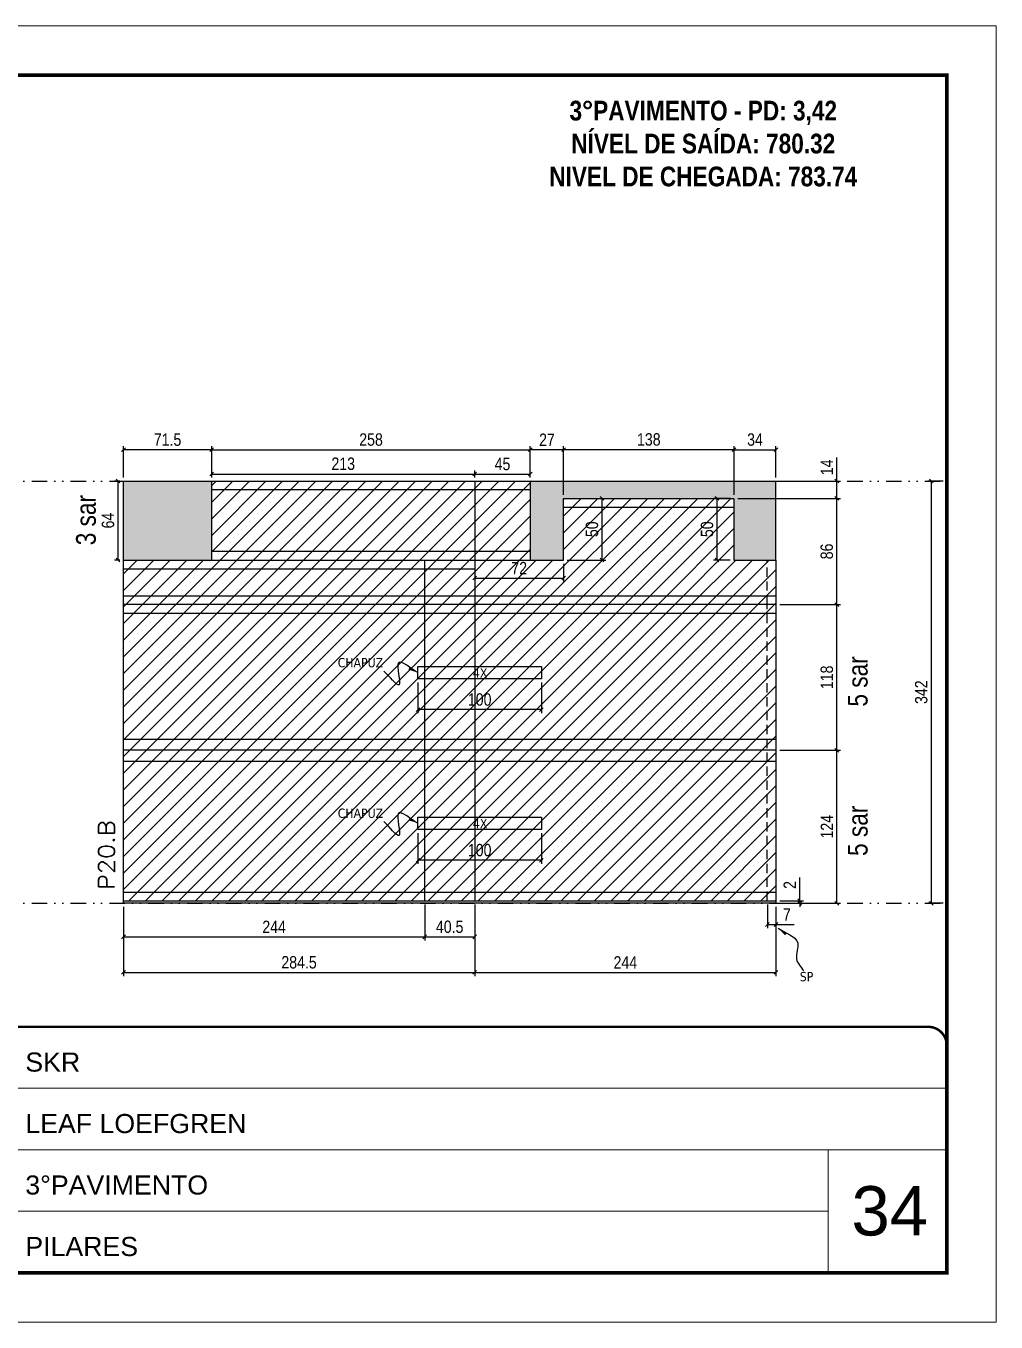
# Model space of a CAD drawing. Extents: x 14400 to 27878, y -21631 to 6985.
# Drawn here: x 16698 to 17483, y -3254 to -2204 of the extents above; entities that cross this region are included whole.
import ezdxf

# ---------------------------------------------------------------- set-up
doc = ezdxf.new("R2010")
doc.units = 0
for name, pattern in [('CONTINUO', [0]), ('DASHED', [0.75, 0.5, -0.25]), ('DIVIDE2', [0.625, 0.25, -0.125, 0, -0.125, 0, -0.125]), ('HIDDEN', [0.375, 0.25, -0.125])]:
    doc.linetypes.add(name, pattern=pattern)
for name, color, linetype, lineweight in [('CARIMBO', 255, 'Continuous', 9), ('Folhas', 255, 'Continuous', 9), ('Hachura', 251, 'Continuous', 9), ('SARRAFO DE PRESSAO', 251, 'DASHED', 9), ('Texto Seção', 7, 'Continuous', 15)]:
    doc.layers.add(name, color=color, linetype=linetype, lineweight=lineweight)
for name, color, linetype in [('COTA', 241, 'Continuous'), ('NOMENCLATURA', 7, 'Continuous'), ('Nível', 160, 'Continuous'), ('Painéis', 200, 'Continuous'), ('SARR_2.2x10', 60, 'Continuous'), ('SARR_2.2x7', 40, 'Continuous'), ('Sarrafo de Pressão', 42, 'HIDDEN'), ('texto', 7, 'Continuous')]:
    doc.layers.add(name, color=color, linetype=linetype)
doc.styles.add('ARIAL', font='arial.ttf')
doc.styles.add('ARIAL_NARROW', font='ARIALN.TTF', dxfattribs={"height": 0.2})
doc.styles.add('COTA TECNICA', font='techl___.ttf', dxfattribs={"height": 10})
doc.styles.add('COTA TECNICA-50', font='techl___.ttf', dxfattribs={"height": 10})
doc.styles.add('REGUA-120', font='ROMANS.shx', dxfattribs={"height": 15})
doc.styles.add('ROMANC', font='techb___.ttf', dxfattribs={"height": 2.5})
doc.styles.get("Standard").update_dxf_attribs({"font": 'arial.ttf'})
doc.dimstyles.new('COTA PAINEL-50', dxfattribs={"dimtxt": 10, "dimasz": 3, "dimexe": 3, "dimexo": 3, "dimgap": 3, "dimtad": 1, "dimdec": 1, "dimzin": 12, "dimdsep": 46, "dimtxsty": 'COTA TECNICA-50', "dimblk1": 'OBLIQUE', "dimblk2": 'OBLIQUE', "dimsah": 1, "dimcen": 0.9, "dimclrd": 4, "dimclre": 4, "dimclrt": 240, "dimadec": 1, "dimazin": 3, "dimtfac": 1, "dimtdec": 1, "dimtmove": 0, "dimatfit": 3, "dimfxl": 1, "dimtolj": 1, "dimtzin": 12, "dimarcsym": 0})
doc.dimstyles.new('PAINEL', dxfattribs={"dimtxt": 10, "dimasz": 3, "dimexe": 3, "dimexo": 3, "dimgap": 3, "dimtad": 1, "dimdec": 1, "dimzin": 12, "dimdsep": 46, "dimtxsty": 'COTA TECNICA', "dimblk1": 'OBLIQUE', "dimblk2": 'OBLIQUE', "dimsah": 1, "dimcen": 0.9, "dimclrd": 4, "dimclre": 4, "dimclrt": 240, "dimadec": 1, "dimazin": 3, "dimtfac": 1, "dimtdec": 1, "dimtmove": 0, "dimatfit": 3, "dimfxl": 1, "dimtolj": 1, "dimtzin": 12, "dimarcsym": 0})
doc.dimstyles.get("Standard").update_dxf_attribs({"dimtxt": 0.18, "dimasz": 0.18, "dimexe": 0.18, "dimexo": 0.0625, "dimgap": 0.09, "dimtad": 0, "dimtih": 1, "dimtoh": 1, "dimdec": 4, "dimzin": 0, "dimdsep": 46, "dimtxsty": 'Standard', "dimcen": 0.09, "dimadec": 0, "dimazin": 0, "dimtfac": 1, "dimtdec": 4, "dimtofl": 0, "dimtmove": 0, "dimatfit": 3, "dimfxl": 1, "dimtolj": 1, "dimtzin": 0, "dimarcsym": 0})

# ---------------------------------------------------------------- blocks, each defined once
blk = doc.blocks.new('9999999999')
at = {"color": 30, "linetype": 'CONTINUO'}
for p, q in [((98564.6, 34379.6), (99584, 34379.6)), ((98564.6, 34329.8), (99488, 34329.8)), ((99584, 34329.8), (99488, 34329.8)), ((99488, 34329.8), (99488, 34230.2)), ((98564.6, 34280), (99488, 34280))]:
    blk.add_line(p, q, dxfattribs=at)
at = {"color": 30, "linetype": 'CONTINUO', "const_width": 2}
blk.add_lwpolyline([(99584, 34230.2), (99584, 34414.4, 0.414214), (99569, 34429.4), (98229, 34429.4, 0.414214), (98214, 34414.4), (98214, 34245.2, 0.414214), (98229, 34230.2), (99584, 34230.2)], format="xyb", dxfattribs=at)
at = {"layer": 'Folhas'}
blk.add_lwpolyline([(98139, 34190.2), (99624, 34190.2), (99624, 35240.2), (98139, 35240.2)], close=True, dxfattribs=at)
at = {"layer": 'Folhas', "color": 30, "const_width": 3}
blk.add_lwpolyline([(98214, 34230.2), (99584, 34230.2), (99584, 35200.2), (98214, 35200.2)], close=True, dxfattribs=at)
at = {"color": 7, "linetype": 'Continuous', "ltscale": 5, "style": 'ARIAL'}
for s, height, p in [('SKR', 15.48, (98837.7, 34393.1)), ('LEAF LOEFGREN', 15.483, (98837.7, 34343.3)), ('3°PAVIMENTO', 15.483, (98837.7, 34293.5)), ('PILARES', 15.48, (98837.7, 34243.7))]:
    blk.add_text(s, height=height, dxfattribs=at).set_placement(p)
blk = doc.blocks.new('_Oblique')
at = {"color": 0, "linetype": 'ByBlock', "lineweight": -2}
blk.add_line((-0.5, -0.5), (0.5, 0.5), dxfattribs=at)
blk = doc.blocks.new('*D1159')
at = {"layer": 'COTA', "color": 4, "lineweight": -2, "transparency": 16777216}
for p, q in [((17298.2, -2915.6), (17298.2, -2934.8)), ((17305.2, -2917.6), (17305.2, -2934.8)), ((17298.2, -2931.8), (17305.2, -2931.8)), ((17305.2, -2931.8), (17319.9, -2931.8))]:
    blk.add_line(p, q, dxfattribs=at)
at = {"layer": 'Defpoints', "color": 0, "transparency": 16777216}
for p in [(17298.2, -2912.6), (17305.2, -2914.6), (17305.2, -2931.8)]:
    blk.add_point(p, dxfattribs=at)
at = {"layer": 'COTA', "color": 4, "lineweight": -2, "transparency": 16777216, "xscale": 3, "yscale": 3, "zscale": 3, "rotation": 180}
blk.add_blockref('_Oblique', (17298.2, -2931.8), dxfattribs=at)
at = {"layer": 'COTA', "color": 4, "lineweight": -2, "transparency": 16777216, "xscale": 3, "yscale": 3, "zscale": 3}
blk.add_blockref('_Oblique', (17305.2, -2931.8), dxfattribs=at)
at = {"layer": 'COTA', "color": 240, "transparency": 16777216, "insert": (17314, -2923.8), "char_height": 10, "attachment_point": 5, "style": 'COTA TECNICA-50'}
blk.add_mtext('\\A1;7', dxfattribs=at)
blk = doc.blocks.new('*D1160')
at = {"layer": 'COTA', "color": 4, "lineweight": -2, "transparency": 16777216}
for p, q in [((17324.4, -2912.6), (17324.4, -2893.8)), ((17308.2, -2912.6), (17327.4, -2912.6)), ((17308.2, -2914.6), (17327.4, -2914.6)), ((17324.4, -2914.6), (17324.4, -2912.6)), ((17324.4, -2914.6), (17324.4, -2917.6))]:
    blk.add_line(p, q, dxfattribs=at)
at = {"layer": 'Defpoints', "color": 0, "transparency": 16777216}
for p in [(17305.2, -2912.6), (17305.2, -2914.6), (17324.4, -2914.6)]:
    blk.add_point(p, dxfattribs=at)
at = {"layer": 'COTA', "color": 4, "lineweight": -2, "transparency": 16777216, "xscale": 3, "yscale": 3, "zscale": 3}
for p, rotation in [((17324.4, -2912.6), 270), ((17324.4, -2914.6), 90)]:
    blk.add_blockref('_Oblique', p, dxfattribs=dict(at, rotation=rotation))
at = {"layer": 'COTA', "color": 240, "transparency": 16777216, "insert": (17316.4, -2899.8), "char_height": 10, "attachment_point": 5, "rotation": 90, "style": 'COTA TECNICA-50'}
blk.add_mtext('\\A1;2', dxfattribs=at)
blk = doc.blocks.new('*D1166')
at = {"layer": 'COTA', "color": 4, "lineweight": -2, "transparency": 16777216}
for p, q in [((17308.2, -2790.6), (17357.5, -2790.6)), ((17354.5, -2914.6), (17354.5, -2790.6)), ((17308.2, -2914.6), (17357.5, -2914.6))]:
    blk.add_line(p, q, dxfattribs=at)
at = {"layer": 'Defpoints', "color": 0, "transparency": 16777216}
for p in [(17305.2, -2790.6), (17354.5, -2790.6), (17305.2, -2914.6)]:
    blk.add_point(p, dxfattribs=at)
at = {"layer": 'COTA', "color": 4, "lineweight": -2, "transparency": 16777216, "xscale": 3, "yscale": 3, "zscale": 3}
for p, rotation in [((17354.5, -2790.6), 90), ((17354.5, -2914.6), 270)]:
    blk.add_blockref('_Oblique', p, dxfattribs=dict(at, rotation=rotation))
at = {"layer": 'COTA', "color": 240, "transparency": 16777216, "insert": (17346.5, -2852.6), "char_height": 10, "attachment_point": 5, "rotation": 90, "style": 'COTA TECNICA'}
blk.add_mtext('\\A1;124', dxfattribs=at)
blk = doc.blocks.new('*D1167')
at = {"layer": 'COTA', "color": 4, "linetype": 'ByBlock', "lineweight": -2, "transparency": 16777216}
for p, q in [((17015.2, -2857.7), (17015.2, -2882.7)), ((17115.2, -2857.7), (17115.2, -2882.7)), ((17115.2, -2879.7), (17015.2, -2879.7))]:
    blk.add_line(p, q, dxfattribs=at)
at = {"layer": 'Defpoints', "color": 0, "linetype": 'ByBlock', "transparency": 16777216}
for p in [(17015.2, -2854.7), (17115.2, -2854.7), (17015.2, -2879.7)]:
    blk.add_point(p, dxfattribs=at)
at = {"layer": 'COTA', "color": 4, "linetype": 'ByBlock', "lineweight": -2, "transparency": 16777216, "xscale": 3, "yscale": 3, "zscale": 3, "rotation": 180}
blk.add_blockref('_Oblique', (17015.2, -2879.7), dxfattribs=at)
at = {"layer": 'COTA', "color": 4, "linetype": 'ByBlock', "lineweight": -2, "transparency": 16777216, "xscale": 3, "yscale": 3, "zscale": 3}
blk.add_blockref('_Oblique', (17115.2, -2879.7), dxfattribs=at)
at = {"layer": 'COTA', "color": 240, "linetype": 'ByBlock', "transparency": 16777216, "insert": (17065.2, -2871.6), "char_height": 10, "attachment_point": 5, "style": 'COTA TECNICA'}
blk.add_mtext('\\A1;100', dxfattribs=at)
blk = doc.blocks.new('*D1168')
at = {"layer": 'COTA', "color": 4, "lineweight": -2, "transparency": 16777216}
for p, q in [((16776.7, -2917.6), (16776.7, -2973.6)), ((17061.2, -2915.6), (17061.2, -2973.6)), ((16776.7, -2970.6), (17061.2, -2970.6))]:
    blk.add_line(p, q, dxfattribs=at)
at = {"layer": 'Defpoints', "color": 0, "transparency": 16777216}
for p in [(16776.7, -2914.6), (17061.2, -2912.6), (17061.2, -2970.6)]:
    blk.add_point(p, dxfattribs=at)
at = {"layer": 'COTA', "color": 4, "lineweight": -2, "transparency": 16777216, "xscale": 3, "yscale": 3, "zscale": 3, "rotation": 180}
blk.add_blockref('_Oblique', (16776.7, -2970.6), dxfattribs=at)
at = {"layer": 'COTA', "color": 4, "lineweight": -2, "transparency": 16777216, "xscale": 3, "yscale": 3, "zscale": 3}
blk.add_blockref('_Oblique', (17061.2, -2970.6), dxfattribs=at)
at = {"layer": 'COTA', "color": 240, "transparency": 16777216, "insert": (16918.9, -2962.5), "char_height": 10, "attachment_point": 5, "style": 'COTA TECNICA'}
blk.add_mtext('\\A1;284.5', dxfattribs=at)
blk = doc.blocks.new('*D1169')
at = {"layer": 'COTA', "color": 4, "lineweight": -2, "transparency": 16777216}
for p, q in [((17061.2, -2915.6), (17061.2, -2973.6)), ((17305.2, -2917.6), (17305.2, -2973.6)), ((17061.2, -2970.6), (17305.2, -2970.6))]:
    blk.add_line(p, q, dxfattribs=at)
at = {"layer": 'Defpoints', "color": 0, "transparency": 16777216}
for p in [(17061.2, -2912.6), (17305.2, -2914.6), (17305.2, -2970.6)]:
    blk.add_point(p, dxfattribs=at)
at = {"layer": 'COTA', "color": 4, "lineweight": -2, "transparency": 16777216, "xscale": 3, "yscale": 3, "zscale": 3, "rotation": 180}
blk.add_blockref('_Oblique', (17061.2, -2970.6), dxfattribs=at)
at = {"layer": 'COTA', "color": 4, "lineweight": -2, "transparency": 16777216, "xscale": 3, "yscale": 3, "zscale": 3}
blk.add_blockref('_Oblique', (17305.2, -2970.6), dxfattribs=at)
at = {"layer": 'COTA', "color": 240, "transparency": 16777216, "insert": (17183.2, -2962.5), "char_height": 10, "attachment_point": 5, "style": 'COTA TECNICA'}
blk.add_mtext('\\A1;244', dxfattribs=at)
blk = doc.blocks.new('*D1170')
at = {"layer": 'COTA', "color": 4, "lineweight": -2, "transparency": 16777216}
for p, q in [((16776.7, -2917.6), (16776.7, -2944.8)), ((17020.7, -2915.6), (17020.7, -2944.8)), ((16776.7, -2941.8), (17020.7, -2941.8))]:
    blk.add_line(p, q, dxfattribs=at)
at = {"layer": 'Defpoints', "color": 0, "transparency": 16777216}
for p in [(16776.7, -2914.6), (17020.7, -2912.6), (17020.7, -2941.8)]:
    blk.add_point(p, dxfattribs=at)
at = {"layer": 'COTA', "color": 4, "lineweight": -2, "transparency": 16777216, "xscale": 3, "yscale": 3, "zscale": 3, "rotation": 180}
blk.add_blockref('_Oblique', (16776.7, -2941.8), dxfattribs=at)
at = {"layer": 'COTA', "color": 4, "lineweight": -2, "transparency": 16777216, "xscale": 3, "yscale": 3, "zscale": 3}
blk.add_blockref('_Oblique', (17020.7, -2941.8), dxfattribs=at)
at = {"layer": 'COTA', "color": 240, "transparency": 16777216, "insert": (16898.7, -2933.7), "char_height": 10, "attachment_point": 5, "style": 'COTA TECNICA'}
blk.add_mtext('\\A1;244', dxfattribs=at)
blk = doc.blocks.new('*D1171')
at = {"layer": 'COTA', "color": 4, "lineweight": -2, "transparency": 16777216}
for p, q in [((17020.7, -2915.6), (17020.7, -2944.8)), ((17061.2, -2915.6), (17061.2, -2944.8)), ((17020.7, -2941.8), (17061.2, -2941.8))]:
    blk.add_line(p, q, dxfattribs=at)
at = {"layer": 'Defpoints', "color": 0, "transparency": 16777216}
for p in [(17020.7, -2912.6), (17061.2, -2912.6), (17061.2, -2941.8)]:
    blk.add_point(p, dxfattribs=at)
at = {"layer": 'COTA', "color": 4, "lineweight": -2, "transparency": 16777216, "xscale": 3, "yscale": 3, "zscale": 3, "rotation": 180}
blk.add_blockref('_Oblique', (17020.7, -2941.8), dxfattribs=at)
at = {"layer": 'COTA', "color": 4, "lineweight": -2, "transparency": 16777216, "xscale": 3, "yscale": 3, "zscale": 3}
blk.add_blockref('_Oblique', (17061.2, -2941.8), dxfattribs=at)
at = {"layer": 'COTA', "color": 240, "transparency": 16777216, "insert": (17040.9, -2933.7), "char_height": 10, "attachment_point": 5, "style": 'COTA TECNICA'}
blk.add_mtext('\\A1;40.5', dxfattribs=at)
blk = doc.blocks.new('*D1670')
at = {"layer": 'COTA', "color": 4, "lineweight": -2, "transparency": 16777216}
for p, q in [((17308.2, -2672.6), (17357.5, -2672.6)), ((17354.5, -2790.6), (17354.5, -2672.6)), ((17308.2, -2790.6), (17357.5, -2790.6))]:
    blk.add_line(p, q, dxfattribs=at)
at = {"layer": 'Defpoints', "color": 0, "transparency": 16777216}
for p in [(17305.2, -2672.6), (17354.5, -2672.6), (17305.2, -2790.6)]:
    blk.add_point(p, dxfattribs=at)
at = {"layer": 'COTA', "color": 4, "lineweight": -2, "transparency": 16777216, "xscale": 3, "yscale": 3, "zscale": 3}
for p, rotation in [((17354.5, -2672.6), 90), ((17354.5, -2790.6), 270)]:
    blk.add_blockref('_Oblique', p, dxfattribs=dict(at, rotation=rotation))
at = {"layer": 'COTA', "color": 240, "transparency": 16777216, "insert": (17346.4, -2731.6), "char_height": 10, "attachment_point": 5, "rotation": 90, "style": 'COTA TECNICA'}
blk.add_mtext('\\A1;118', dxfattribs=at)
blk = doc.blocks.new('*D1671')
at = {"layer": 'COTA', "color": 4, "linetype": 'ByBlock', "lineweight": -2, "transparency": 16777216}
for p, q in [((17015.2, -2735.7), (17015.2, -2760.7)), ((17115.2, -2735.7), (17115.2, -2760.7)), ((17115.2, -2757.7), (17015.2, -2757.7))]:
    blk.add_line(p, q, dxfattribs=at)
at = {"layer": 'Defpoints', "color": 0, "linetype": 'ByBlock', "transparency": 16777216}
for p in [(17015.2, -2732.7), (17115.2, -2732.7), (17015.2, -2757.7)]:
    blk.add_point(p, dxfattribs=at)
at = {"layer": 'COTA', "color": 4, "linetype": 'ByBlock', "lineweight": -2, "transparency": 16777216, "xscale": 3, "yscale": 3, "zscale": 3, "rotation": 180}
blk.add_blockref('_Oblique', (17015.2, -2757.7), dxfattribs=at)
at = {"layer": 'COTA', "color": 4, "linetype": 'ByBlock', "lineweight": -2, "transparency": 16777216, "xscale": 3, "yscale": 3, "zscale": 3}
blk.add_blockref('_Oblique', (17115.2, -2757.7), dxfattribs=at)
at = {"layer": 'COTA', "color": 240, "linetype": 'ByBlock', "transparency": 16777216, "insert": (17065.2, -2749.6), "char_height": 10, "attachment_point": 5, "style": 'COTA TECNICA'}
blk.add_mtext('\\A1;100', dxfattribs=at)
blk = doc.blocks.new('*D1964')
at = {"layer": 'COTA', "color": 4, "lineweight": -2, "transparency": 16777216}
for p, q in [((17440.5, -2572.6), (17428.1, -2572.6)), ((17431.1, -2914.6), (17431.1, -2572.6)), ((17440.5, -2914.6), (17428.1, -2914.6))]:
    blk.add_line(p, q, dxfattribs=at)
at = {"layer": 'Defpoints', "color": 0, "transparency": 16777216}
for p in [(17431.1, -2572.6), (17443.5, -2572.6), (17443.5, -2914.6)]:
    blk.add_point(p, dxfattribs=at)
at = {"layer": 'COTA', "color": 4, "lineweight": -2, "transparency": 16777216, "xscale": 3, "yscale": 3, "zscale": 3}
for p, rotation in [((17431.1, -2572.6), 90), ((17431.1, -2914.6), 270)]:
    blk.add_blockref('_Oblique', p, dxfattribs=dict(at, rotation=rotation))
at = {"layer": 'COTA', "color": 240, "transparency": 16777216, "insert": (17422.9, -2743.6), "char_height": 10, "attachment_point": 5, "rotation": 90, "style": 'COTA TECNICA'}
blk.add_mtext('\\A1;342', dxfattribs=at)
blk = doc.blocks.new('*D1968')
at = {"layer": 'COTA', "color": 4, "lineweight": -2, "transparency": 16777216}
for p, q in [((16776.7, -2569.6), (16776.7, -2544.2)), ((16848.2, -2547.2), (16776.7, -2547.2)), ((16848.2, -2569.6), (16848.2, -2544.2))]:
    blk.add_line(p, q, dxfattribs=at)
at = {"layer": 'Defpoints', "color": 0, "transparency": 16777216}
for p in [(16776.7, -2547.2), (16776.7, -2572.6), (16848.2, -2572.6)]:
    blk.add_point(p, dxfattribs=at)
at = {"layer": 'COTA', "color": 4, "lineweight": -2, "transparency": 16777216, "xscale": 3, "yscale": 3, "zscale": 3, "rotation": 180}
blk.add_blockref('_Oblique', (16776.7, -2547.2), dxfattribs=at)
at = {"layer": 'COTA', "color": 4, "lineweight": -2, "transparency": 16777216, "xscale": 3, "yscale": 3, "zscale": 3}
blk.add_blockref('_Oblique', (16848.2, -2547.2), dxfattribs=at)
at = {"layer": 'COTA', "color": 240, "transparency": 16777216, "insert": (16812.4, -2539.1), "char_height": 10, "attachment_point": 5, "style": 'COTA TECNICA'}
blk.add_mtext('\\A1;71.5', dxfattribs=at)
blk = doc.blocks.new('*D1969')
at = {"layer": 'COTA', "color": 4, "lineweight": -2, "transparency": 16777216}
for p, q in [((16848.2, -2569.6), (16848.2, -2544.2)), ((16848.2, -2547.2), (17106.2, -2547.2)), ((17106.2, -2569.6), (17106.2, -2544.2))]:
    blk.add_line(p, q, dxfattribs=at)
at = {"layer": 'Defpoints', "color": 0, "transparency": 16777216}
for p in [(17106.2, -2547.2), (16848.2, -2572.6), (17106.2, -2572.6)]:
    blk.add_point(p, dxfattribs=at)
at = {"layer": 'COTA', "color": 4, "lineweight": -2, "transparency": 16777216, "xscale": 3, "yscale": 3, "zscale": 3, "rotation": 180}
blk.add_blockref('_Oblique', (16848.2, -2547.2), dxfattribs=at)
at = {"layer": 'COTA', "color": 4, "lineweight": -2, "transparency": 16777216, "xscale": 3, "yscale": 3, "zscale": 3}
blk.add_blockref('_Oblique', (17106.2, -2547.2), dxfattribs=at)
at = {"layer": 'COTA', "color": 240, "transparency": 16777216, "insert": (16977.2, -2539), "char_height": 10, "attachment_point": 5, "style": 'COTA TECNICA'}
blk.add_mtext('\\A1;258', dxfattribs=at)
blk = doc.blocks.new('*D1970')
at = {"layer": 'COTA', "color": 4, "lineweight": -2, "transparency": 16777216}
for p, q in [((16848.2, -2569.6), (16848.2, -2563.9)), ((16848.2, -2566.9), (17061.2, -2566.9)), ((17061.2, -2569.6), (17061.2, -2563.9))]:
    blk.add_line(p, q, dxfattribs=at)
at = {"layer": 'Defpoints', "color": 0, "transparency": 16777216}
for p in [(17061.2, -2566.9), (16848.2, -2572.6), (17061.2, -2572.6)]:
    blk.add_point(p, dxfattribs=at)
at = {"layer": 'COTA', "color": 4, "lineweight": -2, "transparency": 16777216, "xscale": 3, "yscale": 3, "zscale": 3, "rotation": 180}
blk.add_blockref('_Oblique', (16848.2, -2566.9), dxfattribs=at)
at = {"layer": 'COTA', "color": 4, "lineweight": -2, "transparency": 16777216, "xscale": 3, "yscale": 3, "zscale": 3}
blk.add_blockref('_Oblique', (17061.2, -2566.9), dxfattribs=at)
at = {"layer": 'COTA', "color": 240, "transparency": 16777216, "insert": (16954.7, -2558.6), "char_height": 10, "attachment_point": 5, "style": 'COTA TECNICA'}
blk.add_mtext('\\A1;213', dxfattribs=at)
blk = doc.blocks.new('*D1967')
at = {"layer": 'COTA', "color": 4, "lineweight": -2, "transparency": 16777216}
for p, q in [((16773.7, -2572.6), (16769.3, -2572.6)), ((16772.3, -2636.6), (16772.3, -2572.6)), ((16773.7, -2636.6), (16769.3, -2636.6))]:
    blk.add_line(p, q, dxfattribs=at)
at = {"layer": 'Defpoints', "color": 0, "transparency": 16777216}
for p in [(16772.3, -2572.6), (16776.7, -2572.6), (16776.7, -2636.6)]:
    blk.add_point(p, dxfattribs=at)
at = {"layer": 'COTA', "color": 4, "lineweight": -2, "transparency": 16777216, "xscale": 3, "yscale": 3, "zscale": 3}
for p, rotation in [((16772.3, -2572.6), 90), ((16772.3, -2636.6), 270)]:
    blk.add_blockref('_Oblique', p, dxfattribs=dict(at, rotation=rotation))
at = {"layer": 'COTA', "color": 240, "transparency": 16777216, "insert": (16764.2, -2604.6), "char_height": 10, "attachment_point": 5, "rotation": 90, "style": 'COTA TECNICA'}
blk.add_mtext('\\A1;64', dxfattribs=at)
blk = doc.blocks.new('*D2285')
at = {"layer": 'COTA', "color": 4, "lineweight": -2, "transparency": 16777216}
for p, q in [((17061.2, -2569.6), (17061.2, -2563.9)), ((17061.2, -2566.9), (17106.2, -2566.9)), ((17106.2, -2569.6), (17106.2, -2563.9))]:
    blk.add_line(p, q, dxfattribs=at)
at = {"layer": 'Defpoints', "color": 0, "transparency": 16777216}
for p in [(17106.2, -2566.9), (17061.2, -2572.6), (17106.2, -2572.6)]:
    blk.add_point(p, dxfattribs=at)
at = {"layer": 'COTA', "color": 4, "lineweight": -2, "transparency": 16777216, "xscale": 3, "yscale": 3, "zscale": 3, "rotation": 180}
blk.add_blockref('_Oblique', (17061.2, -2566.9), dxfattribs=at)
at = {"layer": 'COTA', "color": 4, "lineweight": -2, "transparency": 16777216, "xscale": 3, "yscale": 3, "zscale": 3}
blk.add_blockref('_Oblique', (17106.2, -2566.9), dxfattribs=at)
at = {"layer": 'COTA', "color": 240, "transparency": 16777216, "insert": (17083.7, -2558.8), "char_height": 10, "attachment_point": 5, "style": 'COTA TECNICA'}
blk.add_mtext('\\A1;45', dxfattribs=at)
blk = doc.blocks.new('*D2286')
at = {"layer": 'COTA', "color": 4, "lineweight": -2, "transparency": 16777216}
for p, q in [((17274.2, -2586.6), (17357.5, -2586.6)), ((17354.5, -2672.6), (17354.5, -2586.6)), ((17308.2, -2672.6), (17357.5, -2672.6))]:
    blk.add_line(p, q, dxfattribs=at)
at = {"layer": 'Defpoints', "color": 0, "transparency": 16777216}
for p in [(17271.2, -2586.6), (17354.5, -2586.6), (17305.2, -2672.6)]:
    blk.add_point(p, dxfattribs=at)
at = {"layer": 'COTA', "color": 4, "lineweight": -2, "transparency": 16777216, "xscale": 3, "yscale": 3, "zscale": 3}
for p, rotation in [((17354.5, -2586.6), 90), ((17354.5, -2672.6), 270)]:
    blk.add_blockref('_Oblique', p, dxfattribs=dict(at, rotation=rotation))
at = {"layer": 'COTA', "color": 240, "transparency": 16777216, "insert": (17346.4, -2629.6), "char_height": 10, "attachment_point": 5, "rotation": 90, "style": 'COTA TECNICA'}
blk.add_mtext('\\A1;86', dxfattribs=at)
blk = doc.blocks.new('*D2287')
at = {"layer": 'COTA', "color": 4, "lineweight": -2, "transparency": 16777216}
for p, q in [((17354.5, -2572.6), (17354.5, -2553.5)), ((17308.2, -2572.6), (17357.5, -2572.6)), ((17354.5, -2586.6), (17354.5, -2572.6)), ((17274.2, -2586.6), (17357.5, -2586.6))]:
    blk.add_line(p, q, dxfattribs=at)
at = {"layer": 'Defpoints', "color": 0, "transparency": 16777216}
for p in [(17305.2, -2572.6), (17354.5, -2572.6), (17271.2, -2586.6)]:
    blk.add_point(p, dxfattribs=at)
at = {"layer": 'COTA', "color": 4, "lineweight": -2, "transparency": 16777216, "xscale": 3, "yscale": 3, "zscale": 3}
for p, rotation in [((17354.5, -2572.6), 90), ((17354.5, -2586.6), 270)]:
    blk.add_blockref('_Oblique', p, dxfattribs=dict(at, rotation=rotation))
at = {"layer": 'COTA', "color": 240, "transparency": 16777216, "insert": (17346.5, -2561.5), "char_height": 10, "attachment_point": 5, "rotation": 90, "style": 'COTA TECNICA'}
blk.add_mtext('\\A1;14', dxfattribs=at)
blk = doc.blocks.new('*D2288')
at = {"layer": 'COTA', "color": 4, "lineweight": -2, "transparency": 16777216}
for p, q in [((17106.2, -2569.6), (17106.2, -2544.2)), ((17133.2, -2547.2), (17106.2, -2547.2)), ((17133.2, -2583.6), (17133.2, -2544.2))]:
    blk.add_line(p, q, dxfattribs=at)
at = {"layer": 'Defpoints', "color": 0, "transparency": 16777216}
for p in [(17106.2, -2547.2), (17106.2, -2572.6), (17133.2, -2586.6)]:
    blk.add_point(p, dxfattribs=at)
at = {"layer": 'COTA', "color": 4, "lineweight": -2, "transparency": 16777216, "xscale": 3, "yscale": 3, "zscale": 3, "rotation": 180}
blk.add_blockref('_Oblique', (17106.2, -2547.2), dxfattribs=at)
at = {"layer": 'COTA', "color": 4, "lineweight": -2, "transparency": 16777216, "xscale": 3, "yscale": 3, "zscale": 3}
blk.add_blockref('_Oblique', (17133.2, -2547.2), dxfattribs=at)
at = {"layer": 'COTA', "color": 240, "transparency": 16777216, "insert": (17119.7, -2539.1), "char_height": 10, "attachment_point": 5, "style": 'COTA TECNICA'}
blk.add_mtext('\\A1;27', dxfattribs=at)
blk = doc.blocks.new('*D2289')
at = {"layer": 'COTA', "color": 4, "lineweight": -2, "transparency": 16777216}
for p, q in [((17271.2, -2583.6), (17271.2, -2544.2)), ((17271.2, -2547.2), (17305.2, -2547.2)), ((17305.2, -2569.6), (17305.2, -2544.2))]:
    blk.add_line(p, q, dxfattribs=at)
at = {"layer": 'Defpoints', "color": 0, "transparency": 16777216}
for p in [(17305.2, -2547.2), (17305.2, -2572.6), (17271.2, -2586.6)]:
    blk.add_point(p, dxfattribs=at)
at = {"layer": 'COTA', "color": 4, "lineweight": -2, "transparency": 16777216, "xscale": 3, "yscale": 3, "zscale": 3, "rotation": 180}
blk.add_blockref('_Oblique', (17271.2, -2547.2), dxfattribs=at)
at = {"layer": 'COTA', "color": 4, "lineweight": -2, "transparency": 16777216, "xscale": 3, "yscale": 3, "zscale": 3}
blk.add_blockref('_Oblique', (17305.2, -2547.2), dxfattribs=at)
at = {"layer": 'COTA', "color": 240, "transparency": 16777216, "insert": (17288.2, -2539), "char_height": 10, "attachment_point": 5, "style": 'COTA TECNICA'}
blk.add_mtext('\\A1;34', dxfattribs=at)
blk = doc.blocks.new('*D2290')
at = {"layer": 'COTA', "color": 4, "lineweight": -2, "transparency": 16777216}
for p, q in [((17133.2, -2583.6), (17133.2, -2544.2)), ((17271.2, -2547.2), (17133.2, -2547.2)), ((17271.2, -2583.6), (17271.2, -2544.2))]:
    blk.add_line(p, q, dxfattribs=at)
at = {"layer": 'Defpoints', "color": 0, "transparency": 16777216}
for p in [(17133.2, -2547.2), (17133.2, -2586.6), (17271.2, -2586.6)]:
    blk.add_point(p, dxfattribs=at)
at = {"layer": 'COTA', "color": 4, "lineweight": -2, "transparency": 16777216, "xscale": 3, "yscale": 3, "zscale": 3, "rotation": 180}
blk.add_blockref('_Oblique', (17133.2, -2547.2), dxfattribs=at)
at = {"layer": 'COTA', "color": 4, "lineweight": -2, "transparency": 16777216, "xscale": 3, "yscale": 3, "zscale": 3}
blk.add_blockref('_Oblique', (17271.2, -2547.2), dxfattribs=at)
at = {"layer": 'COTA', "color": 240, "transparency": 16777216, "insert": (17202.2, -2538.9), "char_height": 10, "attachment_point": 5, "style": 'COTA TECNICA'}
blk.add_mtext('\\A1;138', dxfattribs=at)
blk = doc.blocks.new('*D2291')
at = {"layer": 'COTA', "color": 4, "lineweight": -2, "transparency": 16777216}
for p, q in [((17136.2, -2586.6), (17167.3, -2586.6)), ((17164.3, -2636.6), (17164.3, -2586.6)), ((17136.2, -2636.6), (17167.3, -2636.6))]:
    blk.add_line(p, q, dxfattribs=at)
at = {"layer": 'Defpoints', "color": 0, "transparency": 16777216}
for p in [(17133.2, -2586.6), (17164.3, -2586.6), (17133.2, -2636.6)]:
    blk.add_point(p, dxfattribs=at)
at = {"layer": 'COTA', "color": 4, "lineweight": -2, "transparency": 16777216, "xscale": 3, "yscale": 3, "zscale": 3}
for p, rotation in [((17164.3, -2586.6), 90), ((17164.3, -2636.6), 270)]:
    blk.add_blockref('_Oblique', p, dxfattribs=dict(at, rotation=rotation))
at = {"layer": 'COTA', "color": 240, "transparency": 16777216, "insert": (17156.2, -2611.6), "char_height": 10, "attachment_point": 5, "rotation": 90, "style": 'COTA TECNICA'}
blk.add_mtext('\\A1;50', dxfattribs=at)
blk = doc.blocks.new('*D2292')
at = {"layer": 'COTA', "color": 4, "lineweight": -2, "transparency": 16777216}
for p, q in [((17268.2, -2586.6), (17254.5, -2586.6)), ((17257.5, -2636.6), (17257.5, -2586.6)), ((17268.2, -2636.6), (17254.5, -2636.6))]:
    blk.add_line(p, q, dxfattribs=at)
at = {"layer": 'Defpoints', "color": 0, "transparency": 16777216}
for p in [(17257.5, -2586.6), (17271.2, -2586.6), (17271.2, -2636.6)]:
    blk.add_point(p, dxfattribs=at)
at = {"layer": 'COTA', "color": 4, "lineweight": -2, "transparency": 16777216, "xscale": 3, "yscale": 3, "zscale": 3}
for p, rotation in [((17257.5, -2586.6), 90), ((17257.5, -2636.6), 270)]:
    blk.add_blockref('_Oblique', p, dxfattribs=dict(at, rotation=rotation))
at = {"layer": 'COTA', "color": 240, "transparency": 16777216, "insert": (17249.4, -2611.6), "char_height": 10, "attachment_point": 5, "rotation": 90, "style": 'COTA TECNICA'}
blk.add_mtext('\\A1;50', dxfattribs=at)
blk = doc.blocks.new('*D2293')
at = {"layer": 'COTA', "color": 4, "lineweight": -2, "transparency": 16777216}
for p, q in [((17061.2, -2639.6), (17061.2, -2654.2)), ((17133.2, -2639.6), (17133.2, -2654.2)), ((17061.2, -2651.2), (17133.2, -2651.2))]:
    blk.add_line(p, q, dxfattribs=at)
at = {"layer": 'Defpoints', "color": 0, "transparency": 16777216}
for p in [(17061.2, -2636.6), (17133.2, -2636.6), (17133.2, -2651.2)]:
    blk.add_point(p, dxfattribs=at)
at = {"layer": 'COTA', "color": 4, "lineweight": -2, "transparency": 16777216, "xscale": 3, "yscale": 3, "zscale": 3, "rotation": 180}
blk.add_blockref('_Oblique', (17061.2, -2651.2), dxfattribs=at)
at = {"layer": 'COTA', "color": 4, "lineweight": -2, "transparency": 16777216, "xscale": 3, "yscale": 3, "zscale": 3}
blk.add_blockref('_Oblique', (17133.2, -2651.2), dxfattribs=at)
at = {"layer": 'COTA', "color": 240, "transparency": 16777216, "insert": (17097.2, -2643.1), "char_height": 10, "attachment_point": 5, "style": 'COTA TECNICA'}
blk.add_mtext('\\A1;72', dxfattribs=at)

msp = doc.modelspace()

# ---------------------------------------------------------------- hatches: boundary and pattern name
at = {"layer": 'COTA'}
h = msp.add_hatch(dxfattribs=at)
h.set_pattern_fill('AR-CONC', color=256, scale=0.03)
h.paths.add_polyline_path([(17305.16, -2572.59), (17106.16, -2572.59), (17106.16, -2636.59), (17133.16, -2636.59), (17133.16, -2586.59), (17271.16, -2586.59), (17271.16, -2636.59), (17305.16, -2636.59)])
h.paths.add_polyline_path([(16848.16, -2572.59), (16776.66, -2572.59), (16776.66, -2636.59), (16848.16, -2636.59)])
at = {"layer": 'Hachura', "linetype": 'ByBlock'}
h = msp.add_hatch(dxfattribs=at)
h.set_pattern_fill('ANSI31', color=256, scale=3)
h.paths.add_polyline_path([(16376.13, -2572.59), (16166.13, -2572.59), (16166.13, -2636.59), (16376.13, -2636.59)])
h.paths.add_polyline_path([(16424.13, -2572.59), (16376.13, -2572.59), (16376.13, -2636.59), (16446.13, -2636.59), (16446.13, -2626.59), (16424.13, -2626.59)])
h.paths.add_polyline_path([(16632.63, -2572.59), (16446.13, -2572.59), (16446.13, -2636.59), (16632.63, -2636.59)])
h.paths.add_polyline_path([(16632.63, -2638.59), (16446.13, -2638.59), (16446.13, -2672.59), (16632.63, -2672.59)])
h.paths.add_polyline_path([(16446.13, -2638.59), (16376.13, -2638.59), (16376.13, -2672.59), (16446.13, -2672.59)])
h.paths.add_polyline_path([(16376.13, -2638.59), (16132.13, -2638.59), (16132.13, -2672.59), (16376.13, -2672.59)])
h.paths.add_polyline_path([(16376.13, -2672.59), (16132.13, -2672.59), (16132.13, -2790.59), (16376.13, -2790.59)])
h.paths.add_polyline_path([(16446.13, -2672.59), (16376.13, -2672.59), (16376.13, -2790.59), (16446.13, -2790.59)])
h.paths.add_polyline_path([(16632.63, -2672.59), (16446.13, -2672.59), (16446.13, -2790.59), (16632.63, -2790.59)])
h.paths.add_polyline_path([(16632.63, -2790.59), (16446.13, -2790.59), (16446.13, -2912.59), (16632.63, -2912.59)])
h.paths.add_polyline_path([(16446.13, -2790.59), (16376.13, -2790.59), (16376.13, -2912.59), (16446.13, -2912.59)])
h.paths.add_polyline_path([(16376.13, -2790.59), (16132.13, -2790.59), (16132.13, -2912.59), (16376.13, -2912.59)])
h.paths.add_polyline_path([(17020.66, -2672.59), (16776.66, -2672.59), (16776.66, -2790.59), (17020.66, -2790.59)])
h.paths.add_polyline_path([(17061.16, -2672.59), (17020.66, -2672.59), (17020.66, -2790.59), (17061.16, -2790.59)])
h.paths.add_polyline_path([(17305.16, -2672.59), (17061.16, -2672.59), (17061.16, -2790.59), (17305.16, -2790.59)])
h.paths.add_polyline_path([(17305.16, -2790.59), (17061.16, -2790.59), (17061.16, -2912.59), (17305.16, -2912.59)])
h.paths.add_polyline_path([(17061.16, -2790.59), (17020.66, -2790.59), (17020.66, -2912.59), (17061.16, -2912.59)])
h.paths.add_polyline_path([(17020.66, -2790.59), (16776.66, -2790.59), (16776.66, -2912.59), (17020.66, -2912.59)])
h.paths.add_polyline_path([(17020.66, -2636.59), (16776.66, -2636.59), (16776.66, -2672.59), (17020.66, -2672.59)])
h.paths.add_polyline_path([(17061.16, -2636.59), (17020.66, -2636.59), (17020.66, -2672.59), (17061.16, -2672.59)])
h.paths.add_polyline_path([(17061.16, -2572.59), (16848.16, -2572.59), (16848.16, -2636.59), (17020.66, -2636.59), (17061.16, -2636.59)])
h.paths.add_polyline_path([(17106.16, -2572.59), (17061.16, -2572.59), (17061.16, -2636.59), (17106.16, -2636.59)])
h = msp.add_hatch(dxfattribs=at)
h.set_pattern_fill('ANSI31', color=256, scale=3)
h.paths.add_polyline_path([(17305.16, -2636.59), (17271.16, -2636.59), (17271.16, -2586.59), (17133.16, -2586.59), (17133.16, -2636.59), (17061.16, -2636.59), (17061.16, -2672.59), (17305.16, -2672.59)])

# ---------------------------------------------------------------- linework, layer by layer
at = {"layer": 'COTA'}
for p, q in [((16776.66, -2636.59), (16776.66, -2572.59)), ((16776.66, -2572.59), (16848.16, -2572.59)), ((16848.16, -2572.59), (17106.16, -2572.59)), ((17106.16, -2572.59), (17305.16, -2572.59)), ((17305.16, -2636.59), (17305.16, -2572.59))]:
    msp.add_line(p, q, dxfattribs=at)
at = {"layer": 'Nível', "color": 4, "linetype": 'DIVIDE2', "ltscale": 50}
for p, q in [((16073.47, -2572.59), (17443.47, -2572.59)), ((16073.47, -2914.59), (17443.47, -2914.59))]:
    msp.add_line(p, q, dxfattribs=at)
at = {"layer": 'Painéis'}
for p, q in [((16848.16, -2636.59), (16848.16, -2572.59)), ((16848.16, -2572.59), (17106.16, -2572.59)), ((17061.16, -2572.59), (17061.16, -2912.59)), ((17106.16, -2572.59), (17106.16, -2636.59)), ((17133.16, -2586.59), (17271.16, -2586.59)), ((17133.16, -2636.59), (17133.16, -2586.59)), ((17271.16, -2586.59), (17271.16, -2636.59)), ((16776.66, -2912.59), (16776.66, -2636.59)), ((16776.66, -2636.59), (17133.16, -2636.59)), ((17020.66, -2912.59), (17020.66, -2636.59)), ((17271.16, -2636.59), (17305.16, -2636.59)), ((17305.16, -2636.59), (17305.16, -2912.59)), ((17305.16, -2672.59), (16776.66, -2672.59)), ((17305.16, -2790.59), (16776.66, -2790.59))]:
    msp.add_line(p, q, dxfattribs=at)
msp.add_lwpolyline([(16776.66, -2912.59), (17305.16, -2912.59), (17305.16, -2914.59), (16776.66, -2914.59)], close=True, dxfattribs=at)
at = {"layer": 'SARR_2.2x10'}
for points in [[(17015.16, -2722.75), (17115.16, -2722.75), (17115.16, -2732.75), (17015.16, -2732.75)], [(17015.16, -2844.75), (17115.16, -2844.75), (17115.16, -2854.75), (17015.16, -2854.75)]]:
    msp.add_lwpolyline(points, close=True, dxfattribs=at)
at = {"layer": 'SARR_2.2x7'}
for p, q in [((17106.16, -2579.59), (16848.16, -2579.59)), ((17133.16, -2593.59), (17271.16, -2593.59)), ((17106.16, -2629.59), (16848.16, -2629.59)), ((16776.66, -2643.59), (17061.16, -2643.59)), ((16776.66, -2665.59), (17061.16, -2665.59)), ((17061.16, -2665.59), (17305.16, -2665.59)), ((16776.66, -2679.59), (17061.16, -2679.59)), ((17061.16, -2679.59), (17305.16, -2679.59)), ((16776.66, -2781.59), (17061.16, -2781.59)), ((17061.16, -2781.59), (17305.16, -2781.59)), ((16776.66, -2799.59), (17061.16, -2799.59)), ((17061.16, -2799.59), (17305.16, -2799.59)), ((16776.66, -2905.59), (17061.16, -2905.59)), ((17061.16, -2905.59), (17305.16, -2905.59))]:
    msp.add_line(p, q, dxfattribs=at)
at = {"layer": 'Sarrafo de Pressão', "ltscale": 30}
for p, q in [((17298.16, -2672.59), (17298.16, -2636.59)), ((17298.16, -2912.59), (17298.16, -2672.59))]:
    msp.add_line(p, q, dxfattribs=at)

# ---------------------------------------------------------------- block references
at = {"layer": 'SARRAFO DE PRESSAO', "color": 6, "linetype": 'ByBlock'}
msp.add_blockref('9999999999', (-82140.51, -37444.08), dxfattribs=at)

# ---------------------------------------------------------------- texts
at = {"layer": 'CARIMBO', "style": 'ARIAL'}
msp.add_text('34', height=40, dxfattribs=at).set_placement((17366.33, -3183.73))
at = {"layer": 'NOMENCLATURA', "style": 'ARIAL_NARROW'}
for s, p in [('3 sar', (16754.25, -2624.59)), ('5 sar', (17379.4, -2755.27)), ('5 sar', (17379.4, -2876.27))]:
    msp.add_text(s, height=16, rotation=90, dxfattribs=at).set_placement(p)
at = {"layer": 'NOMENCLATURA', "color": 2, "insert": (17246.31, -2237.81), "char_height": 16, "attachment_point": 2, "style": 'ROMANC'}
msp.add_mtext_dynamic_manual_height_columns('\\P3°PAVIMENTO - PD: 3,42\\PNÍVEL DE SAÍDA: 780.32\\PNIVEL DE CHEGADA: 783.74', width=432.3511, gutter_width=1, heights=[0], dxfattribs=at)
at = {"layer": 'texto', "color": 0, "char_height": 7.5, "attachment_point": 5}
for s, insert in [('{\\fTahoma|b0|i0|c0|p34;\\C4;CHAPUZ}', (16968.61, -2719.73)), ('{\\fTahoma|b0|i0|c0|p34;\\C4;4X}', (17065.55, -2728.04)), ('{\\fTahoma|b0|i0|c0|p34;\\C4;CHAPUZ}', (16968.61, -2841.73)), ('{\\fTahoma|b0|i0|c0|p34;\\C4;4X}', (17065.55, -2850.04)), ('{\\fTahoma|b0|i0|c0|p34;\\C4;SP}', (17329.93, -2974.08))]:
    msp.add_mtext(s, dxfattribs=dict(at, insert=insert))
at = {"layer": 'Texto Seção', "style": 'REGUA-120', "width": 1.1}
msp.add_text('P20.B', height=13, rotation=90, dxfattribs=at).set_placement((16769.41, -2903.83))

# ---------------------------------------------------------------- dimensions: what is measured, and where the dimension line sits
at = {"layer": 'COTA'}
for base, p1, p2, dimstyle, picture, middle in [((16776.66, -2547.17), (16848.16, -2572.59), (16776.66, -2572.59), 'PAINEL', '*D1968', (16812.41, -2539.06)), ((17106.16, -2547.17), (16848.16, -2572.59), (17106.16, -2572.59), 'PAINEL', '*D1969', (16977.16, -2539.04)), ((17106.16, -2547.17), (17133.16, -2586.59), (17106.16, -2572.59), 'PAINEL', '*D2288', (17119.66, -2539.1)), ((17133.16, -2547.17), (17271.16, -2586.59), (17133.16, -2586.59), 'PAINEL', '*D2290', (17202.16, -2538.93)), ((17305.16, -2547.17), (17271.16, -2586.59), (17305.16, -2572.59), 'PAINEL', '*D2289', (17288.16, -2538.95)), ((17061.16, -2566.87), (16848.16, -2572.59), (17061.16, -2572.59), 'PAINEL', '*D1970', (16954.66, -2558.65)), ((17106.16, -2566.87), (17061.16, -2572.59), (17106.16, -2572.59), 'PAINEL', '*D2285', (17083.66, -2558.76)), ((17133.16, -2651.18), (17061.16, -2636.59), (17133.16, -2636.59), 'PAINEL', '*D2293', (17097.16, -2643.11)), ((17061.16, -2970.61), (16776.66, -2914.59), (17061.16, -2912.59), 'PAINEL', '*D1168', (16918.91, -2962.48)), ((17020.66, -2941.8), (16776.66, -2914.59), (17020.66, -2912.59), 'PAINEL', '*D1170', (16898.66, -2933.73)), ((17305.16, -2931.83), (17298.16, -2912.59), (17305.16, -2914.59), 'COTA PAINEL-50', '*D1159', (17314.02, -2923.76))]:
    dim = msp.add_linear_dim(base=base, p1=p1, p2=p2, dimstyle=dimstyle, dxfattribs=at)
    dim.commit()
    dim.dimension.update_dxf_attribs({"geometry": picture, "text_midpoint": middle})
for base, p1, p2, picture, middle in [((17354.52, -2572.59), (17271.16, -2586.59), (17305.16, -2572.59), '*D2287', (17346.45, -2561.53)), ((16772.34, -2572.59), (16776.66, -2636.59), (16776.66, -2572.59), '*D1967', (16764.24, -2604.59)), ((17431.09, -2572.59), (17443.47, -2914.59), (17443.47, -2572.59), '*D1964', (17422.87, -2743.59)), ((17164.33, -2586.59), (17133.16, -2636.59), (17133.16, -2586.59), '*D2291', (17156.22, -2611.59)), ((17257.49, -2586.59), (17271.16, -2636.59), (17271.16, -2586.59), '*D2292', (17249.38, -2611.59)), ((17354.52, -2586.59), (17305.16, -2672.59), (17271.16, -2586.59), '*D2286', (17346.4, -2629.59)), ((17354.52, -2672.59), (17305.16, -2790.59), (17305.16, -2672.59), '*D1670', (17346.43, -2731.59)), ((17354.52, -2790.59), (17305.16, -2914.59), (17305.16, -2790.59), '*D1166', (17346.45, -2852.59))]:
    dim = msp.add_linear_dim(base=base, p1=p1, p2=p2, angle=90, dimstyle='PAINEL', dxfattribs=at)
    dim.commit()
    dim.dimension.update_dxf_attribs({"geometry": picture, "text_midpoint": middle})
at = {"layer": 'COTA', "linetype": 'ByBlock'}
for base, p1, p2, picture, middle in [((17015.16, -2757.67), (17115.16, -2732.75), (17015.16, -2732.75), '*D1671', (17065.16, -2749.57)), ((17015.16, -2879.67), (17115.16, -2854.75), (17015.16, -2854.75), '*D1167', (17065.16, -2871.57))]:
    dim = msp.add_linear_dim(base=base, p1=p1, p2=p2, dimstyle='PAINEL', dxfattribs=at)
    dim.commit()
    dim.dimension.update_dxf_attribs({"geometry": picture, "text_midpoint": middle})
at = {"layer": 'COTA'}
dim = msp.add_linear_dim(base=(17324.42, -2914.59), p1=(17305.16, -2912.59), p2=(17305.16, -2914.59), angle=90, dimstyle='COTA PAINEL-50', dxfattribs=at)
dim.commit()
dim.dimension.update_dxf_attribs({"geometry": '*D1160', "text_midpoint": (17324.42, -2899.84), "dimtype": 160})
for base, p1, p2, picture, middle in [((17061.16, -2941.8), (17020.66, -2912.59), (17061.16, -2912.59), '*D1171', (17040.91, -2933.69)), ((17305.16, -2970.61), (17061.16, -2912.59), (17305.16, -2914.59), '*D1169', (17183.16, -2962.54))]:
    dim = msp.add_linear_dim(base=base, p1=p1, p2=p2, dimstyle='PAINEL', override={"dimtmove": 1}, dxfattribs=at)
    dim.commit()
    dim.dimension.update_dxf_attribs({"geometry": picture, "text_midpoint": middle})

# ---------------------------------------------------------------- leaders
at = {"layer": 'COTA', "path_type": 1}
for points in [[(17015.16, -2727.75), (16999.37, -2719.73), (16999.96, -2737.6), (16987.52, -2726.46)], [(17015.16, -2849.75), (16999.37, -2841.73), (16999.96, -2859.6), (16987.52, -2848.46)], [(17306.99, -2934.77), (17322.77, -2946.61), (17321.85, -2959.61), (17327.4, -2969.39)]]:
    msp.add_leader(points, dimstyle='Standard', override={"dimasz": 8}, dxfattribs=at)

doc.saveas('drawing.dxf')
